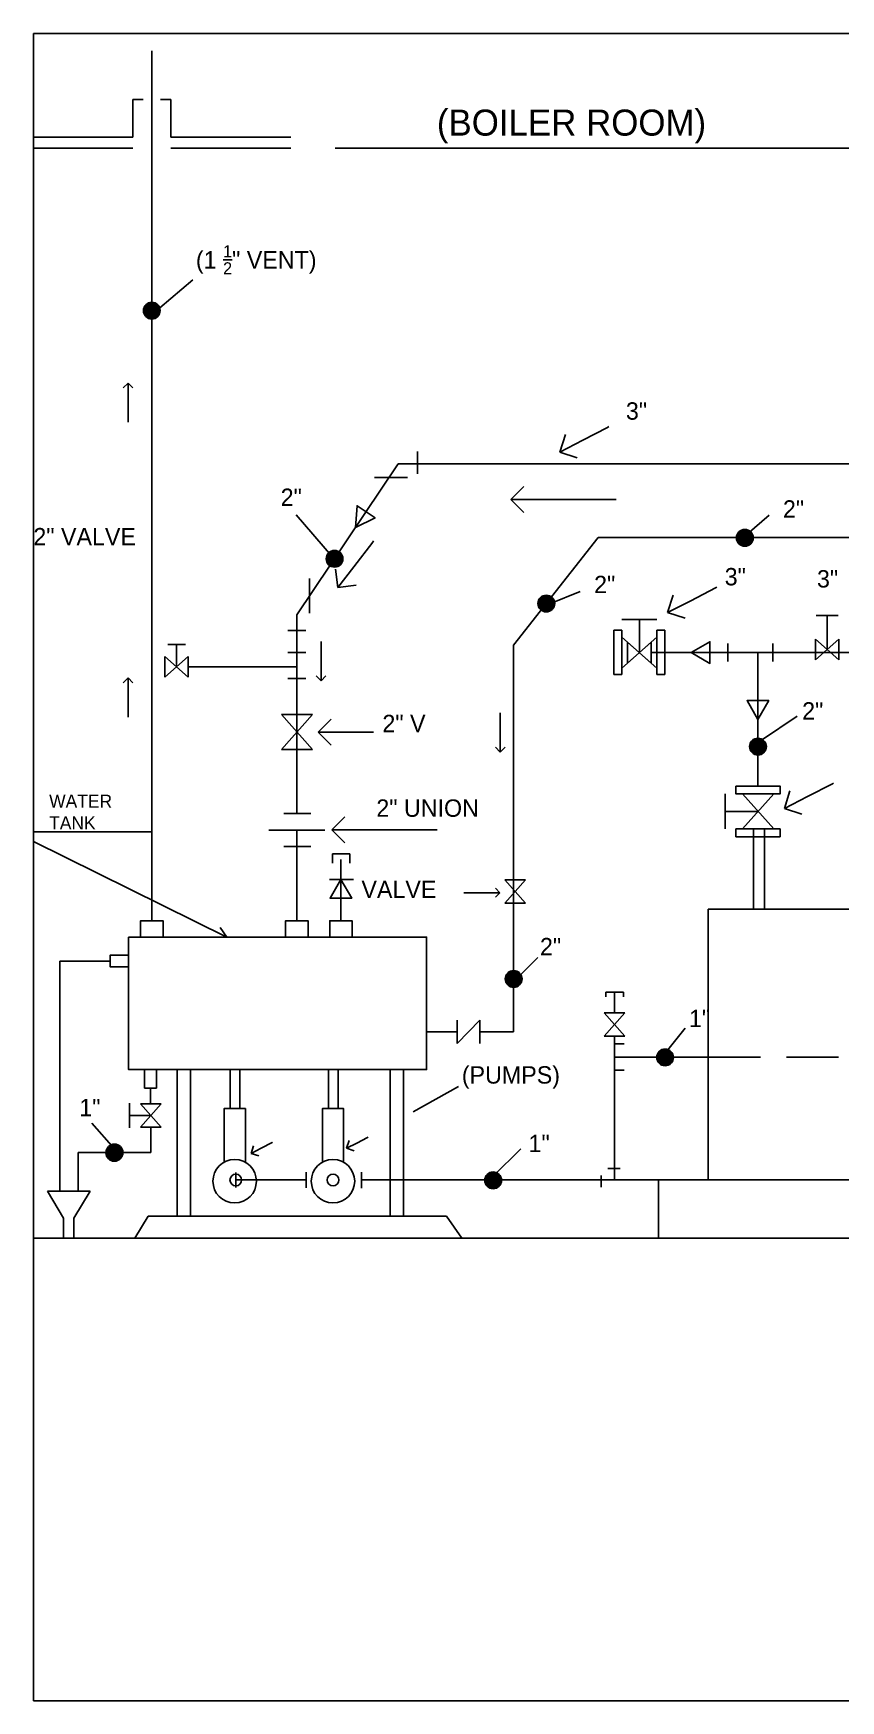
# Model space of a CAD drawing. Extents: x -427504 to 83801, y -1445028 to 32221.
# Drawn here: x -427503.7 to -427318, y -1445025.4 to -1444641.8 of the extents above; entities that cross this region are included whole.
import ezdxf
from ezdxf import colors
from ezdxf.entities.mleader import LeaderData, LeaderLine
from ezdxf.math import Vec2, Vec3

# ---------------------------------------------------------------- set-up
doc = ezdxf.new("R2010")
doc.units = 0
doc.header["$LTSCALE"] = 8
doc.header["$MEASUREMENT"] = 0
doc.linetypes.add('100776_PBASE$0$DASHED', pattern=[0.75, 0.5, -0.25])
doc.layers.get('0').update_dxf_attribs({"lineweight": 9})
doc.layers.add('$1$DETAIL', color=1, linetype='Continuous')
doc.styles.get("Standard").update_dxf_attribs({"font": 'stylu.ttf'})
picture_1 = doc.add_image_def('image1.png', size_in_pixel=(1835, 1408))

# ---------------------------------------------------------------- blocks, each defined once
blk = doc.blocks.new('_Open90')
at = {"color": 0, "linetype": 'ByBlock'}
for p, q in [((0, 0), (-1, 0)), ((-0.5, 0.5), (0, 0)), ((0, 0), (-0.5, -0.5))]:
    blk.add_line(p, q, dxfattribs=at)

msp = doc.modelspace()

# ---------------------------------------------------------------- hatches: boundary and pattern name
at = {"layer": '$1$DETAIL'}
h = msp.add_hatch(color=1, dxfattribs=at)
h.dxf.hatch_style = 1
h.paths.add_polyline_path([(-427475.37, -1444703.97, 0.600099), (-427478.38, -1444705.58, 0.249922), (-427477.52, -1444707.18)])
h.paths.add_polyline_path([(-427477.52, -1444707.18, 0.600099), (-427474.52, -1444705.58, 0.249922), (-427475.37, -1444703.97)])
h = msp.add_hatch(color=1, dxfattribs=at)
h.dxf.hatch_style = 1
h.paths.add_polyline_path([(-427478.38, -1444705.58, 1), (-427474.52, -1444705.58, 1)])
h = msp.add_hatch(color=1, dxfattribs=at)
h.dxf.hatch_style = 1
h.paths.add_polyline_path([(-427338.92, -1444756.25, 0.600099), (-427341.92, -1444757.85, 0.249922), (-427341.07, -1444759.45)])
h.paths.add_polyline_path([(-427341.07, -1444759.45, 0.600099), (-427338.06, -1444757.85, 0.249922), (-427338.92, -1444756.25)])
h = msp.add_hatch(color=1, dxfattribs=at)
h.dxf.hatch_style = 1
h.paths.add_polyline_path([(-427341.92, -1444757.85, 1), (-427338.06, -1444757.85, 1)])
h = msp.add_hatch(color=1, dxfattribs=at)
h.dxf.hatch_style = 1
h.paths.add_polyline_path([(-427433.32, -1444761.06, 0.600099), (-427436.32, -1444762.67, 0.249922), (-427435.47, -1444764.27)])
h.paths.add_polyline_path([(-427435.47, -1444764.27, 0.600099), (-427432.46, -1444762.67, 0.249922), (-427433.32, -1444761.06)])
h = msp.add_hatch(color=1, dxfattribs=at)
h.dxf.hatch_style = 1
h.paths.add_polyline_path([(-427436.32, -1444762.67, 1), (-427432.46, -1444762.67, 1)])
h = msp.add_hatch(color=1, dxfattribs=at)
h.dxf.hatch_style = 1
h.paths.add_polyline_path([(-427384.61, -1444771.37, 0.600099), (-427387.61, -1444772.98, 0.249922), (-427386.76, -1444774.58)])
h.paths.add_polyline_path([(-427386.76, -1444774.58, 0.600099), (-427383.75, -1444772.98, 0.249922), (-427384.61, -1444771.37)])
h = msp.add_hatch(color=1, dxfattribs=at)
h.dxf.hatch_style = 1
h.paths.add_polyline_path([(-427335.9, -1444804.29, 0.600099), (-427338.91, -1444805.9, 0.249922), (-427338.05, -1444807.5)])
h.paths.add_polyline_path([(-427338.05, -1444807.5, 0.600099), (-427335.05, -1444805.9, 0.249922), (-427335.9, -1444804.29)])
h = msp.add_hatch(color=1, dxfattribs=at)
h.dxf.hatch_style = 1
h.paths.add_polyline_path([(-427392.12, -1444857.76, 0.600099), (-427395.13, -1444859.36, 0.249922), (-427394.27, -1444860.97)])
h.paths.add_polyline_path([(-427394.27, -1444860.97, 0.600099), (-427391.26, -1444859.36, 0.249922), (-427392.12, -1444857.76)])
h = msp.add_hatch(color=1, dxfattribs=at)
h.dxf.hatch_style = 1
h.paths.add_polyline_path([(-427357.27, -1444875.81, 0.600099), (-427360.28, -1444877.41, 0.249922), (-427359.42, -1444879.01)])
h.paths.add_polyline_path([(-427359.42, -1444879.01, 0.600099), (-427356.41, -1444877.41, 0.249922), (-427357.27, -1444875.81)])
h = msp.add_hatch(color=1, dxfattribs=at)
h.dxf.hatch_style = 1
h.paths.add_polyline_path([(-427360.28, -1444877.41, 1), (-427356.41, -1444877.41, 1)])
h = msp.add_hatch(color=1, dxfattribs=at)
h.dxf.hatch_style = 1
h.paths.add_polyline_path([(-427483.99, -1444897.77, 0.600099), (-427487, -1444899.38, 0.249922), (-427486.15, -1444900.98)])
h.paths.add_polyline_path([(-427486.15, -1444900.98, 0.600099), (-427483.14, -1444899.38, 0.249922), (-427483.99, -1444897.77)])
h = msp.add_hatch(color=1, dxfattribs=at)
h.dxf.hatch_style = 1
h.paths.add_polyline_path([(-427486.95, -1444899.3, 1), (-427483.09, -1444899.3, 1)])
h = msp.add_hatch(color=1, dxfattribs=at)
h.dxf.hatch_style = 1
h.paths.add_polyline_path([(-427396.83, -1444904.09, 0.600099), (-427399.84, -1444905.7, 0.249922), (-427398.98, -1444907.3)])
h.paths.add_polyline_path([(-427398.98, -1444907.3, 0.600099), (-427395.98, -1444905.7, 0.249922), (-427396.83, -1444904.09)])
h = msp.add_hatch(color=1, dxfattribs=at)
h.dxf.hatch_style = 1
h.paths.add_polyline_path([(-427399.84, -1444905.7, 1), (-427395.98, -1444905.7, 1)])

# ---------------------------------------------------------------- linework, layer by layer
at = {"layer": '$1$DETAIL', "color": 7}
for p, q in [((-427476.45, -1444836.69), (-427476.45, -1444645.77)), ((-427480.82, -1444665.68), (-427480.82, -1444657.03)), ((-427480.82, -1444657.03), (-427478.44, -1444657.03)), ((-427472.08, -1444657.03), (-427474.45, -1444657.03)), ((-427472.08, -1444665.68), (-427472.08, -1444657.03)), ((-427503.7, -1444665.68), (-427480.82, -1444665.68)), ((-427503.7, -1444668.19), (-427480.82, -1444668.19)), ((-427472.08, -1444665.68), (-427444.49, -1444665.68)), ((-427472.08, -1444668.19), (-427444.49, -1444668.19)), ((-427139.85, -1444668.16), (-427434.27, -1444668.16)), ((-427443.07, -1444775.59), (-427419.73, -1444740.83)), ((-427419.73, -1444740.83), (-427145.61, -1444740.83)), ((-427393.19, -1444782.55), (-427373.75, -1444757.78)), ((-427373.75, -1444757.78), (-427145.65, -1444757.78)), ((-427443.07, -1444821.29), (-427443.07, -1444775.59)), ((-427393.19, -1444871.51), (-427393.19, -1444782.55)), ((-427361.58, -1444784.27), (-427085.3, -1444784.27)), ((-427468.06, -1444787.52), (-427443.07, -1444787.52)), ((-427476.45, -1444843.05), (-427476.45, -1444825.52)), ((-427443.07, -1444845.97), (-427443.07, -1444825.15)), ((-427434.86, -1444832.73), (-427434.86, -1444830.56)), ((-427434.86, -1444830.56), (-427430.91, -1444830.56)), ((-427432.93, -1444845.97), (-427432.93, -1444831.89)), ((-427430.91, -1444830.56), (-427430.91, -1444832.75)), ((-427476.45, -1444845.97), (-427476.45, -1444843.05)), ((-427497.58, -1444908.19), (-427497.58, -1444855.3)), ((-427497.58, -1444855.3), (-427486.01, -1444855.3)), ((-427413.23, -1444871.51), (-427406.15, -1444871.51)), ((-427400.98, -1444871.51), (-427393.19, -1444871.51)), ((-427369.96, -1444872.55), (-427369.96, -1444905.62)), ((-427369.96, -1444877.34), (-427348.43, -1444877.34)), ((-427476.74, -1444884.46), (-427476.74, -1444888.09)), ((-427476.69, -1444893.46), (-427476.69, -1444899.3)), ((-427476.69, -1444899.3), (-427493.35, -1444899.3)), ((-427493.35, -1444899.3), (-427493.35, -1444908.19)), ((-427457.12, -1444907.32), (-427457.12, -1444903.93)), ((-427440.96, -1444905.62), (-427457.12, -1444905.62)), ((-427440.96, -1444903.8), (-427440.96, -1444907.44)), ((-427428.22, -1444903.84), (-427428.22, -1444907.48)), ((-427359.83, -1444905.62), (-427428.22, -1444905.62)), ((-427490.65, -1444908.19), (-427500.45, -1444908.19)), ((-427500.45, -1444908.19), (-427496.74, -1444914.44)), ((-427490.65, -1444908.19), (-427494.37, -1444914.44)), ((-427496.74, -1444919.03), (-427496.74, -1444914.44)), ((-427494.37, -1444919.03), (-427494.37, -1444914.44)), ((-427503.7, -1444919.03), (-427076.67, -1444919.03))]:
    msp.add_line(p, q, dxfattribs=at)
at = {"layer": '$1$DETAIL'}
for p, q in [((-427474.63, -1444704.92), (-427466.97, -1444698.48)), ((-427415.34, -1444737.99), (-427415.34, -1444743.15)), ((-427425.18, -1444744), (-427417.6, -1444744)), ((-427435.08, -1444761.98), (-427443.2, -1444752.59)), ((-427339.45, -1444757.05), (-427334.4, -1444752.65)), ((-427440.13, -1444767.18), (-427440.13, -1444775.17)), ((-427384.72, -1444772.98), (-427377.91, -1444770.17)), ((-427445.17, -1444779.21), (-427440.98, -1444779.21)), ((-427445.17, -1444784.22), (-427440.98, -1444784.22)), ((-427343.9, -1444786.35), (-427343.9, -1444782.2)), ((-427336.98, -1444814.98), (-427336.98, -1444784.27)), ((-427333.55, -1444786.35), (-427333.55, -1444782.2)), ((-427445.17, -1444790.26), (-427440.98, -1444790.26)), ((-427336.19, -1444804.45), (-427327.98, -1444798.93)), ((-427446.08, -1444821.29), (-427439.83, -1444821.29)), ((-427476.45, -1444825.52), (-427503.7, -1444825.52)), ((-427449.53, -1444825.15), (-427436.61, -1444825.15)), ((-427338, -1444824.84), (-427338, -1444843.27)), ((-427335.49, -1444824.84), (-427335.49, -1444843.27)), ((-427459.17, -1444849.72), (-427503.7, -1444827.75)), ((-427446.08, -1444828.86), (-427439.83, -1444828.86)), ((-427432.93, -1444836.44), (-427435.57, -1444836.44)), ((-427432.93, -1444836.44), (-427430, -1444836.44)), ((-427459.17, -1444849.72), (-427460.75, -1444847.55)), ((-427391.57, -1444858.32), (-427387.59, -1444854.45)), ((-427369.96, -1444862.41), (-427371.98, -1444862.41)), ((-427371.98, -1444862.41), (-427371.98, -1444863.46)), ((-427369.96, -1444867.17), (-427369.96, -1444862.41)), ((-427369.96, -1444862.41), (-427367.93, -1444862.41)), ((-427367.93, -1444862.41), (-427367.93, -1444863.46)), ((-427406.15, -1444874.23), (-427400.98, -1444868.81)), ((-427406.15, -1444868.82), (-427406.15, -1444874.23)), ((-427400.98, -1444868.81), (-427400.98, -1444874.22)), ((-427358.35, -1444876.45), (-427353.72, -1444870.65)), ((-427369.96, -1444874.3), (-427367.73, -1444874.3)), ((-427369.96, -1444880.37), (-427367.79, -1444880.37)), ((-427416.28, -1444889.93), (-427405.91, -1444884.1)), ((-427485.07, -1444898.41), (-427490.22, -1444892.51)), ((-427397.91, -1444904.73), (-427391.5, -1444898.43)), ((-427371.55, -1444902.94), (-427368.66, -1444902.94)), ((-427373.07, -1444904.61), (-427373.07, -1444907.25))]:
    msp.add_line(p, q, dxfattribs=at)
at = {"layer": '$1$DETAIL', "color": 5}
for p, q in [((-427368.3, -1444776.66), (-427364.27, -1444776.66)), ((-427364.27, -1444784.27), (-427364.27, -1444776.66)), ((-427364.27, -1444776.66), (-427360.24, -1444776.66)), ((-427323.61, -1444775.74), (-427318.52, -1444775.74)), ((-427321.06, -1444783.53), (-427321.06, -1444775.74)), ((-427472.79, -1444782.38), (-427468.69, -1444782.38)), ((-427470.74, -1444787.52), (-427470.74, -1444782.38)), ((-427368.3, -1444780.7), (-427368.3, -1444787.85)), ((-427360.24, -1444780.7), (-427368.3, -1444787.85)), ((-427368.3, -1444780.7), (-427360.24, -1444787.85)), ((-427366.96, -1444786.66), (-427366.96, -1444781.89)), ((-427366.96, -1444786.66), (-427361.58, -1444781.89)), ((-427361.58, -1444786.66), (-427366.96, -1444781.89)), ((-427361.58, -1444786.66), (-427361.58, -1444781.89)), ((-427360.24, -1444780.7), (-427360.24, -1444787.85)), ((-427323.75, -1444785.91), (-427323.75, -1444781.15)), ((-427323.75, -1444785.91), (-427318.37, -1444781.15)), ((-427318.37, -1444785.91), (-427323.75, -1444781.15)), ((-427318.37, -1444785.91), (-427318.37, -1444781.15)), ((-427473.43, -1444789.9), (-427473.43, -1444785.13)), ((-427473.43, -1444789.9), (-427468.06, -1444785.13)), ((-427468.06, -1444789.9), (-427473.43, -1444785.13)), ((-427468.06, -1444789.9), (-427468.06, -1444785.13)), ((-427446.64, -1444798.54), (-427439.49, -1444798.54)), ((-427446.64, -1444798.54), (-427439.49, -1444806.6)), ((-427446.64, -1444806.6), (-427439.49, -1444798.54)), ((-427446.64, -1444806.6), (-427439.49, -1444806.6)), ((-427344.53, -1444820.81), (-427344.53, -1444816.78)), ((-427340.5, -1444816.78), (-427333.35, -1444816.78)), ((-427340.5, -1444816.78), (-427333.35, -1444824.84)), ((-427340.5, -1444824.84), (-427333.35, -1444816.78)), ((-427336.92, -1444820.81), (-427344.53, -1444820.81)), ((-427344.53, -1444824.84), (-427344.53, -1444820.81)), ((-427340.5, -1444824.84), (-427333.35, -1444824.84)), ((-427395.24, -1444836.58), (-427390.48, -1444836.58)), ((-427395.24, -1444836.58), (-427390.48, -1444841.95)), ((-427395.24, -1444841.95), (-427390.48, -1444836.58)), ((-427395.24, -1444841.95), (-427390.48, -1444841.95)), ((-427372.34, -1444867.17), (-427367.57, -1444867.17)), ((-427372.34, -1444867.17), (-427367.57, -1444872.55)), ((-427372.34, -1444872.55), (-427367.57, -1444867.17)), ((-427372.34, -1444872.55), (-427367.57, -1444872.55)), ((-427481.59, -1444890.78), (-427481.59, -1444887.92)), ((-427476.69, -1444890.78), (-427481.59, -1444890.78)), ((-427481.59, -1444893.63), (-427481.59, -1444890.78)), ((-427479.08, -1444888.09), (-427474.31, -1444888.09)), ((-427479.08, -1444888.09), (-427474.31, -1444893.46)), ((-427479.08, -1444893.46), (-427474.31, -1444888.09)), ((-427479.08, -1444893.46), (-427474.31, -1444893.46))]:
    msp.add_line(p, q, dxfattribs=at)
at = {"layer": '$1$DETAIL', "color": 4}
for p, q in [((-427470.59, -1444880.22), (-427470.59, -1444913.94)), ((-427467.57, -1444880.22), (-427467.57, -1444913.94)), ((-427458.4, -1444880.22), (-427458.4, -1444889.14)), ((-427456.21, -1444880.22), (-427456.21, -1444889.14)), ((-427435.78, -1444880.22), (-427435.78, -1444889.14)), ((-427433.59, -1444880.22), (-427433.59, -1444889.14)), ((-427421.57, -1444913.94), (-427421.57, -1444880.22)), ((-427418.54, -1444913.94), (-427418.54, -1444880.22)), ((-427477.29, -1444913.94), (-427480.32, -1444919.03)), ((-427477.29, -1444913.94), (-427408.66, -1444913.94)), ((-427408.66, -1444913.94), (-427405.13, -1444919.03))]:
    msp.add_line(p, q, dxfattribs=at)
at = {"layer": '$1$DETAIL', "color": 7, "linetype": '100776_PBASE$0$DASHED', "ltscale": 3}
msp.add_line((-427348.43, -1444877.34), (-427225.71, -1444877.34), dxfattribs=at)
at = {"layer": '$1$DETAIL'}
for points in [[(-427429.56, -1444755.46), (-427425.07, -1444753.26), (-427429.22, -1444750.47)], [(-427352.37, -1444784.27), (-427348.04, -1444786.77), (-427348.04, -1444781.77)], [(-427336.98, -1444799.63), (-427334.48, -1444795.3), (-427339.48, -1444795.3)], [(-427432.93, -1444836.44), (-427435.43, -1444840.78), (-427430.43, -1444840.78)]]:
    msp.add_lwpolyline(points, close=True, dxfattribs=at)
at = {"layer": '$1$DETAIL', "color": 5}
for points in [[(-427368.3, -1444779.13), (-427368.3, -1444789.3), (-427370.1, -1444789.3), (-427370.1, -1444779.13)], [(-427358.44, -1444779.13), (-427358.44, -1444789.3), (-427360.24, -1444789.3), (-427360.24, -1444779.13)], [(-427342.06, -1444814.98), (-427331.89, -1444814.98), (-427331.89, -1444816.78), (-427342.06, -1444816.78)], [(-427342.06, -1444824.84), (-427331.89, -1444824.84), (-427331.89, -1444826.64), (-427342.06, -1444826.64)]]:
    msp.add_lwpolyline(points, close=True, dxfattribs=at)
at = {"layer": '$1$DETAIL', "color": 4}
for points in [[(-427348.43, -1444843.27), (-427225.71, -1444843.27), (-427225.71, -1444905.62), (-427348.43, -1444905.62)], [(-427479.03, -1444849.72), (-427473.86, -1444849.72), (-427473.86, -1444845.97), (-427479.03, -1444845.97)], [(-427445.65, -1444849.72), (-427440.49, -1444849.72), (-427440.49, -1444845.97), (-427445.65, -1444845.97)], [(-427435.51, -1444849.72), (-427430.35, -1444849.72), (-427430.35, -1444845.97), (-427435.51, -1444845.97)], [(-427481.77, -1444849.72), (-427413.23, -1444849.72), (-427413.23, -1444880.22), (-427481.77, -1444880.22)], [(-427481.77, -1444853.87), (-427486.01, -1444853.87), (-427486.01, -1444856.59), (-427481.77, -1444856.59)], [(-427478.1, -1444880.22), (-427478.1, -1444884.46), (-427475.37, -1444884.46), (-427475.37, -1444880.22)], [(-427359.83, -1444905.62), (-427155.29, -1444905.62), (-427155.29, -1444919.03), (-427359.83, -1444919.03)]]:
    msp.add_lwpolyline(points, close=True, dxfattribs=at)
for points in [[(-427459.81, -1444901.54), (-427459.81, -1444889.18), (-427454.92, -1444889.18), (-427454.92, -1444901.54), (-427454.94, -1444901.54)], [(-427437.19, -1444901.54), (-427437.19, -1444889.18), (-427432.3, -1444889.18), (-427432.3, -1444901.54), (-427432.32, -1444901.54)]]:
    msp.add_lwpolyline(points, dxfattribs=at)
at = {"layer": '$1$DETAIL'}
for centre, radius in [((-427476.45, -1444705.58), 1.93), ((-427476.45, -1444705.58), 1.93), ((-427339.99, -1444757.85), 1.93), ((-427339.99, -1444757.85), 1.93), ((-427434.39, -1444762.67), 1.93), ((-427434.39, -1444762.67), 1.93), ((-427385.68, -1444772.98), 1.93), ((-427336.98, -1444805.9), 1.93), ((-427393.19, -1444859.36), 1.93), ((-427358.35, -1444877.41), 1.93), ((-427358.35, -1444877.41), 1.93), ((-427485.07, -1444899.38), 1.93), ((-427485.02, -1444899.3), 1.93), ((-427434.75, -1444905.62), 1.34), ((-427397.91, -1444905.7), 1.93), ((-427397.91, -1444905.7), 1.93)]:
    msp.add_circle(centre, radius, dxfattribs=at)
at = {"layer": '$1$DETAIL', "color": 4}
for centre, radius in [((-427457.38, -1444905.91), 5), ((-427434.76, -1444905.91), 5), ((-427457.12, -1444905.62), 1.34)]:
    msp.add_circle(centre, radius, dxfattribs=at)

# ---------------------------------------------------------------- texts
at = {"layer": '$1$DETAIL', "color": 2, "attachment_point": 1}
for s, width, heights, insert, char_height in [('(BOILER ROOM)', 66.1207, [10.55], (-427410.86, -1444659.31), 6), ('\\A1;(1 {\\H0.7x;\\S1/2;}" VENT)', 48.4179, [11.9], (-427466.3, -1444690.53), 4), ('3"', 12.0806, [0], (-427367.36, -1444726.67), 4), ('2"', 12.0806, [0], (-427446.79, -1444746.52), 4), ('2"', 12.0806, [0], (-427331.23, -1444749.22), 4), ('2" VALVE', 30.232, [9.84], (-427503.7, -1444755.59), 4), ('3"', 12.0806, [0], (-427344.63, -1444764.8), 4), ('3"', 12.0806, [0], (-427323.4, -1444765.29), 4), ('2"', 12.0806, [0], (-427374.68, -1444766.59), 4), ('2"', 12.0806, [0], (-427326.81, -1444795.68), 4), ('2" V', 12.0806, [0], (-427423.39, -1444798.58), 4), ('WATER TANK', 12.0806, [0], (-427500.06, -1444816.95), 3), ('2" UNION', 26.3726, [9.69], (-427424.78, -1444818.05), 4), ('VALVE', 12.0806, [0], (-427428.21, -1444836.75), 4), ('2"', 12.0806, [0], (-427387.13, -1444849.92), 4), ('1"', 12.0806, [0], (-427352.85, -1444866.45), 4), ('(PUMPS)', 12.0806, [0], (-427405.11, -1444879.44), 4), ('1"', 12.0806, [0], (-427493.13, -1444886.95), 4), ('1"', 12.0806, [0], (-427389.76, -1444895.21), 4)]:
    msp.add_mtext_dynamic_manual_height_columns(s, width=width, gutter_width=1.6, heights=heights, dxfattribs=dict(at, insert=insert, char_height=char_height))

# ---------------------------------------------------------------- pictures from other files: only their frames are drawn
at = {"layer": '$1$DETAIL'}
image = msp.add_image(picture_1, insert=(-427503.7, -1445025.43), size_in_units=(500, 383.65), dxfattribs=dict(at, fade=52))
image.dxf.flags = 7

# ---------------------------------------------------------------- leaders
ml = msp.add_multileader_mtext('Standard', dxfattribs=at)
ml.set_content('', color=256)
ml.set_leader_properties()
ml.set_arrow_properties(name='OPEN90')
ml.build(insert=Vec2(0, 0))
ml.multileader.update_dxf_attribs({"text_right_attachment_type": 6, "dogleg_length": 0.36, "arrow_head_size": 2.23})
ctx = ml.context
ctx.base_point, ctx.char_height, ctx.arrow_head_size, ctx.landing_gap_size, ctx.plane_origin, ctx.plane_x_axis, ctx.plane_y_axis = Vec3(-427481.92, -1444731.27), 0.067, 2.23, 0.0335, Vec3(-427481.92, -1444722.24), Vec3(0, -1), Vec3(1, 0)
ctx.right_attachment = 6
notes = []
notes.append((ctx, [(0, (1, 1, 0), (-427481.92, -1444731.14), (0, -1), 0.134, [(0, [(-427481.92, -1444722.24)], 0, [])])]))
ctx.mtext.insert, ctx.mtext.text_direction, ctx.mtext.rotation, ctx.mtext.flow_direction = Vec3(-427481.89, -1444731.3), Vec3(0, -1), 4.712389, 5
ml = msp.add_multileader_mtext('Standard', dxfattribs=at)
ml.set_content('', color=256)
ml.set_leader_properties()
ml.set_arrow_properties(name='OPEN90')
ml.build(insert=Vec2(0, 0))
ml.multileader.update_dxf_attribs({"text_right_attachment_type": 6, "dogleg_length": 0.36, "arrow_head_size": 6})
ctx = ml.context
ctx.base_point, ctx.char_height, ctx.arrow_head_size, ctx.landing_gap_size, ctx.plane_origin, ctx.plane_x_axis, ctx.plane_y_axis = Vec3(-427371.26, -1444732.26), 0.18, 6, 0.09, Vec3(-427382.59, -1444738.13), Vec3(0.834764, 0.550608), Vec3(-0.550608, 0.834764)
ctx.right_attachment = 6
notes.append((ctx, [(0, (1, 1, 0), (-427371.56, -1444732.46), (0.834764, 0.550608), 0.36, [(0, [(-427382.59, -1444738.13)], 0, [])])]))
ctx.mtext.insert, ctx.mtext.text_direction, ctx.mtext.rotation, ctx.mtext.flow_direction = Vec3(-427371.23, -1444732.13), Vec3(0.834764, 0.550608), 0.583092, 5
ml = msp.add_multileader_mtext('Standard', dxfattribs=at)
ml.set_content('', color=256)
ml.set_leader_properties()
ml.set_arrow_properties(name='OPEN90')
ml.build(insert=Vec2(0, 0))
ml.multileader.update_dxf_attribs({"text_right_attachment_type": 6, "dogleg_length": 0.36, "arrow_head_size": 6})
ctx = ml.context
ctx.base_point, ctx.char_height, ctx.arrow_head_size, ctx.landing_gap_size, ctx.plane_origin = Vec3(-427369.63, -1444749.01), 0.18, 6, 0.09, Vec3(-427393.87, -1444749.01)
ctx.right_attachment = 6
notes.append((ctx, [(0, (1, 1, 0), (-427369.99, -1444749.01), (1, 0), 0.36, [(0, [(-427393.87, -1444749.01)], 0, [])])]))
ctx.mtext.insert, ctx.mtext.flow_direction = Vec3(-427369.54, -1444748.92), 5
ml = msp.add_multileader_mtext('Standard', dxfattribs=at)
ml.set_content('', color=256)
ml.set_leader_properties()
ml.set_arrow_properties(name='OPEN90')
ml.build(insert=Vec2(0, 0))
ml.multileader.update_dxf_attribs({"text_right_attachment_type": 6, "dogleg_length": 0.36, "arrow_head_size": 6})
ctx = ml.context
ctx.base_point, ctx.char_height, ctx.arrow_head_size, ctx.landing_gap_size, ctx.plane_origin, ctx.plane_x_axis, ctx.plane_y_axis = Vec3(-427425.4, -1444758.53), 0.18, 6, 0.09, Vec3(-427433.63, -1444769.28), Vec3(0.569077, 0.822284), Vec3(-0.822284, 0.569077)
ctx.right_attachment = 6
notes.append((ctx, [(0, (1, 1, 0), (-427425.61, -1444758.82), (0.569077, 0.822284), 0.36, [(0, [(-427433.63, -1444769.28)], 0, [])])]))
ctx.mtext.insert, ctx.mtext.text_direction, ctx.mtext.rotation, ctx.mtext.flow_direction = Vec3(-427425.43, -1444758.4), Vec3(0.569077, 0.822284), 0.965413, 5
ml = msp.add_multileader_mtext('Standard', dxfattribs=at)
ml.set_content('', color=256)
ml.set_leader_properties()
ml.set_arrow_properties(name='OPEN90')
ml.build(insert=Vec2(0, 0))
ml.multileader.update_dxf_attribs({"text_right_attachment_type": 6, "dogleg_length": 0.36, "arrow_head_size": 6})
ctx = ml.context
ctx.base_point, ctx.char_height, ctx.arrow_head_size, ctx.landing_gap_size, ctx.plane_origin, ctx.plane_x_axis, ctx.plane_y_axis = Vec3(-427346.43, -1444769.2), 0.18, 6, 0.09, Vec3(-427357.76, -1444775.07), Vec3(0.834764, 0.550608), Vec3(-0.550608, 0.834764)
ctx.right_attachment = 6
notes.append((ctx, [(0, (1, 1, 0), (-427346.73, -1444769.4), (0.834764, 0.550608), 0.36, [(0, [(-427357.76, -1444775.07)], 0, [])])]))
ctx.mtext.insert, ctx.mtext.text_direction, ctx.mtext.rotation, ctx.mtext.flow_direction = Vec3(-427346.4, -1444769.07), Vec3(0.834764, 0.550608), 0.583092, 5
ml = msp.add_multileader_mtext('Standard', dxfattribs=at)
ml.set_content('', color=256)
ml.set_leader_properties()
ml.set_arrow_properties(name='OPEN90')
ml.build(insert=Vec2(0, 0))
ml.multileader.update_dxf_attribs({"text_right_attachment_type": 6, "dogleg_length": 0.36, "arrow_head_size": 2.23})
ctx = ml.context
ctx.base_point, ctx.char_height, ctx.arrow_head_size, ctx.landing_gap_size, ctx.plane_origin, ctx.plane_x_axis, ctx.plane_y_axis = Vec3(-427437.48, -1444781.71), 0.067, 2.23, 0.0335, Vec3(-427437.48, -1444790.74), Vec3(0, 1), Vec3(-1, 0)
ctx.right_attachment = 6
notes.append((ctx, [(0, (1, 1, 0), (-427437.48, -1444781.85), (0, 1), 0.134, [(0, [(-427437.48, -1444790.74)], 0, [])])]))
ctx.mtext.insert, ctx.mtext.text_direction, ctx.mtext.rotation, ctx.mtext.flow_direction = Vec3(-427437.52, -1444781.68), Vec3(0, 1), 1.570796, 5
ml = msp.add_multileader_mtext('Standard', dxfattribs=at)
ml.set_content('', color=256)
ml.set_leader_properties()
ml.set_arrow_properties(name='OPEN90')
ml.build(insert=Vec2(0, 0))
ml.multileader.update_dxf_attribs({"text_right_attachment_type": 6, "dogleg_length": 0.36, "arrow_head_size": 2.23})
ctx = ml.context
ctx.base_point, ctx.char_height, ctx.arrow_head_size, ctx.landing_gap_size, ctx.plane_origin, ctx.plane_x_axis, ctx.plane_y_axis = Vec3(-427481.92, -1444799.12), 0.067, 2.23, 0.0335, Vec3(-427481.92, -1444790.09), Vec3(0, -1), Vec3(1, 0)
ctx.right_attachment = 6
notes.append((ctx, [(0, (1, 1, 0), (-427481.92, -1444798.99), (0, -1), 0.134, [(0, [(-427481.92, -1444790.09)], 0, [])])]))
ctx.mtext.insert, ctx.mtext.text_direction, ctx.mtext.rotation, ctx.mtext.flow_direction = Vec3(-427481.89, -1444799.15), Vec3(0, -1), 4.712389, 5
ml = msp.add_multileader_mtext('Standard', dxfattribs=at)
ml.set_content('', color=256)
ml.set_leader_properties()
ml.set_arrow_properties(name='OPEN90')
ml.build(insert=Vec2(0, 0))
ml.multileader.update_dxf_attribs({"text_right_attachment_type": 6, "dogleg_length": 0.36, "arrow_head_size": 6})
ctx = ml.context
ctx.base_point, ctx.char_height, ctx.arrow_head_size, ctx.landing_gap_size, ctx.plane_origin = Vec3(-427425.47, -1444802.57), 0.18, 6, 0.09, Vec3(-427438.14, -1444802.58)
ctx.right_attachment = 6
notes.append((ctx, [(0, (1, 1, 0), (-427425.83, -1444802.57), (1, 0), 0.36, [(0, [(-427438.14, -1444802.58)], 0, [])])]))
ctx.mtext.insert, ctx.mtext.flow_direction = Vec3(-427425.38, -1444802.48), 5
ml = msp.add_multileader_mtext('Standard', dxfattribs=at)
ml.set_content('', color=256)
ml.set_leader_properties()
ml.set_arrow_properties(name='OPEN90')
ml.build(insert=Vec2(0, 0))
ml.multileader.update_dxf_attribs({"text_right_attachment_type": 6, "dogleg_length": 0.36, "arrow_head_size": 2.23})
ctx = ml.context
ctx.base_point, ctx.char_height, ctx.arrow_head_size, ctx.landing_gap_size, ctx.plane_origin, ctx.plane_x_axis, ctx.plane_y_axis = Vec3(-427396.26, -1444798.12), 0.067, 2.23, 0.0335, Vec3(-427396.26, -1444807.15), Vec3(0, 1), Vec3(-1, 0)
ctx.right_attachment = 6
notes.append((ctx, [(0, (1, 1, 0), (-427396.26, -1444798.26), (0, 1), 0.134, [(0, [(-427396.26, -1444807.15)], 0, [])])]))
ctx.mtext.insert, ctx.mtext.text_direction, ctx.mtext.rotation, ctx.mtext.flow_direction = Vec3(-427396.29, -1444798.09), Vec3(0, 1), 1.570796, 5
ml = msp.add_multileader_mtext('Standard', dxfattribs=at)
ml.set_content('', color=256)
ml.set_leader_properties()
ml.set_arrow_properties(name='OPEN90')
ml.build(insert=Vec2(0, 0))
ml.multileader.update_dxf_attribs({"text_right_attachment_type": 6, "dogleg_length": 0.36, "arrow_head_size": 6})
ctx = ml.context
ctx.base_point, ctx.char_height, ctx.arrow_head_size, ctx.landing_gap_size, ctx.plane_origin, ctx.plane_x_axis, ctx.plane_y_axis = Vec3(-427319.56, -1444814.27), 0.18, 6, 0.09, Vec3(-427330.9, -1444820.15), Vec3(0.834764, 0.550608), Vec3(-0.550608, 0.834764)
ctx.right_attachment = 6
notes.append((ctx, [(0, (1, 1, 0), (-427319.86, -1444814.47), (0.834764, 0.550608), 0.36, [(0, [(-427330.9, -1444820.15)], 0, [])])]))
ctx.mtext.insert, ctx.mtext.text_direction, ctx.mtext.rotation, ctx.mtext.flow_direction = Vec3(-427319.54, -1444814.15), Vec3(0.834764, 0.550608), 0.583092, 5
ml = msp.add_multileader_mtext('Standard', dxfattribs=at)
ml.set_content('', color=256)
ml.set_leader_properties()
ml.set_arrow_properties(name='OPEN90')
ml.build(insert=Vec2(0, 0))
ml.multileader.update_dxf_attribs({"text_right_attachment_type": 6, "dogleg_length": 0.36, "arrow_head_size": 6})
ctx = ml.context
ctx.base_point, ctx.char_height, ctx.arrow_head_size, ctx.landing_gap_size, ctx.plane_origin = Vec3(-427410.78, -1444825.04), 0.18, 6, 0.09, Vec3(-427435.01, -1444825.04)
ctx.right_attachment = 6
notes.append((ctx, [(0, (1, 1, 0), (-427411.14, -1444825.04), (1, 0), 0.36, [(0, [(-427435.01, -1444825.04)], 0, [])])]))
ctx.mtext.insert, ctx.mtext.flow_direction = Vec3(-427410.69, -1444824.95), 5
ml = msp.add_multileader_mtext('Standard', dxfattribs=at)
ml.set_content('', color=256)
ml.set_leader_properties()
ml.set_arrow_properties(name='OPEN90')
ml.build(insert=Vec2(0, 0))
ml.multileader.update_dxf_attribs({"text_right_attachment_type": 6, "dogleg_length": 0.36, "arrow_head_size": 2.07})
ctx = ml.context
ctx.base_point, ctx.char_height, ctx.arrow_head_size, ctx.landing_gap_size, ctx.plane_origin, ctx.plane_x_axis, ctx.plane_y_axis = Vec3(-427404.69, -1444839.53), 0.0621, 2.07, 0.031, Vec3(-427396.33, -1444839.53), Vec3(-1, 0), Vec3(0, -1)
ctx.right_attachment = 6
notes.append((ctx, [(0, (1, 1, 0), (-427404.56, -1444839.53), (-1, 0), 0.124, [(0, [(-427396.33, -1444839.53)], 0, [])])]))
ctx.mtext.insert, ctx.mtext.text_direction, ctx.mtext.rotation, ctx.mtext.flow_direction = Vec3(-427404.72, -1444839.56), Vec3(-1, 0), 3.141593, 5
ml = msp.add_multileader_mtext('Standard', dxfattribs=at)
ml.set_content('', color=256)
ml.set_leader_properties()
ml.set_arrow_properties(name='OPEN90')
ml.build(insert=Vec2(0, 0))
ml.multileader.update_dxf_attribs({"text_right_attachment_type": 6, "dogleg_length": 0.36, "arrow_head_size": 2.63})
ctx = ml.context
ctx.base_point, ctx.char_height, ctx.arrow_head_size, ctx.landing_gap_size, ctx.plane_origin, ctx.plane_x_axis, ctx.plane_y_axis = Vec3(-427426.66, -1444895.76), 0.0788, 2.63, 0.0394, Vec3(-427431.62, -1444898.33), Vec3(0.834764, 0.550608), Vec3(-0.550608, 0.834764)
ctx.right_attachment = 6
notes.append((ctx, [(0, (1, 1, 0), (-427426.79, -1444895.85), (0.834764, 0.550608), 0.158, [(0, [(-427431.62, -1444898.33)], 0, [])])]))
ctx.mtext.insert, ctx.mtext.text_direction, ctx.mtext.rotation, ctx.mtext.flow_direction = Vec3(-427426.64, -1444895.71), Vec3(0.834764, 0.550608), 0.583092, 5
ml = msp.add_multileader_mtext('Standard', dxfattribs=at)
ml.set_content('', color=256)
ml.set_leader_properties()
ml.set_arrow_properties(name='OPEN90')
ml.build(insert=Vec2(0, 0))
ml.multileader.update_dxf_attribs({"text_right_attachment_type": 6, "dogleg_length": 0.36, "arrow_head_size": 2.63})
ctx = ml.context
ctx.base_point, ctx.char_height, ctx.arrow_head_size, ctx.landing_gap_size, ctx.plane_origin, ctx.plane_x_axis, ctx.plane_y_axis = Vec3(-427448.63, -1444896.93), 0.0788, 2.63, 0.0394, Vec3(-427453.6, -1444899.5), Vec3(0.834764, 0.550608), Vec3(-0.550608, 0.834764)
ctx.right_attachment = 6
notes.append((ctx, [(0, (1, 1, 0), (-427448.77, -1444897.01), (0.834764, 0.550608), 0.158, [(0, [(-427453.6, -1444899.5)], 0, [])])]))
ctx.mtext.insert, ctx.mtext.text_direction, ctx.mtext.rotation, ctx.mtext.flow_direction = Vec3(-427448.62, -1444896.87), Vec3(0.834764, 0.550608), 0.583092, 5
for ctx, leaders in notes:
    for number, flags, end, landing, length, lines in leaders:
        leader = LeaderData()
        leader.index, (leader.has_last_leader_line, leader.has_dogleg_vector, leader.attachment_direction) = number, flags
        leader.last_leader_point, leader.dogleg_vector, leader.dogleg_length = Vec3(end), Vec3(landing), length
        for number, points, colour, breaks in lines:
            line = LeaderLine()
            line.index, line.vertices, line.color, line.breaks = number, Vec3.list(points), colors.encode_raw_color(colour), breaks
            leader.lines.append(line)
        ctx.leaders.append(leader)

doc.saveas('drawing.dxf')
